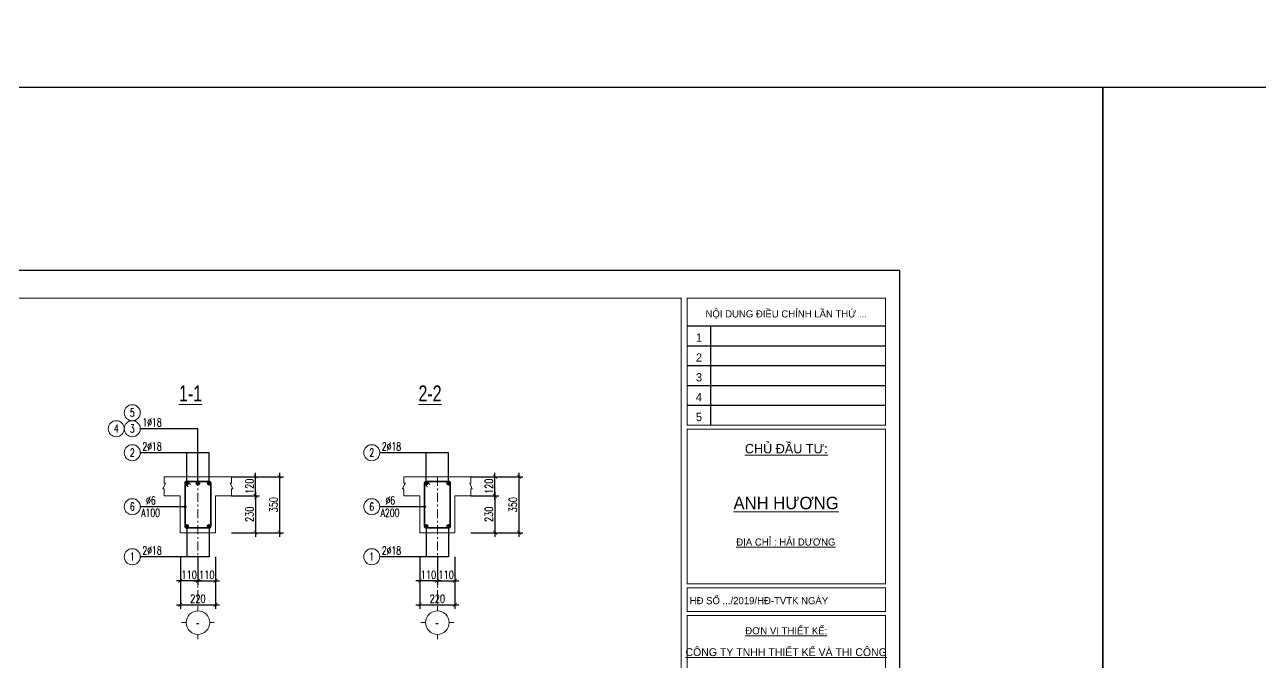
# Model space of a CAD drawing. Extents: x -1855204 to -1466800, y -1308584 to -996495.
# Drawn here: x -1825520 to -1794642, y -1206859 to -1190922 of the extents above; entities that cross this region are included whole.
import ezdxf
from ezdxf.enums import TextEntityAlignment as Align

# ---------------------------------------------------------------- set-up
doc = ezdxf.new("R2010")
doc.units = 0
doc.header["$LTSCALE"] = 150
doc.header["$PDMODE"] = 35
doc.linetypes.add('_Tim', pattern=[9, 5, -1.5, 1, -1.5])
doc.layers.get('Defpoints').update_dxf_attribs({"lineweight": 18})
for name, color, linetype, lineweight in [('05.Text', 253, 'Continuous', 18), ('11.Khung bo', 32, 'Continuous', 50), ('12.Khung', 36, 'Continuous', 25), ('KCVN-THAY', 7, 'Continuous', 25), ('LS-DIM', 251, 'Continuous', 13), ('LS-TEXT', 60, 'Continuous', 20), ('LS-THAY', 7, 'Continuous', 20), ('LS-THEP', 3, 'Continuous', 35), ('LS-TRUC', 108, '_Tim', 9)]:
    doc.layers.add(name, color=color, linetype=linetype, lineweight=lineweight)
doc.layers.add('DIM', color=1, linetype='Continuous')
doc.styles.add('AVANT', font='')
doc.styles.add('KCVN-LEADER', font='vnromadi.shx', dxfattribs={"width": 0.7, "height": 4})
doc.styles.add('LS.TEXT', font='vnromadi.shx', dxfattribs={"width": 0.7, "height": 4})
doc.styles.add('romans.shx', font='romans.shx', dxfattribs={"width": 0.75, "bigfont": 'vns.shx'})
doc.styles.add('VnAvantH', font='')
doc.styles.add('vnsimpli', font='vnsimli.shx', dxfattribs={"width": 0.75})
doc.styles.get('AVANT').set_extended_font_data('.VnAvant')
doc.styles.get('VnAvantH').set_extended_font_data('.VnAvantH')
doc.dimstyles.new('D25', dxfattribs={"dimscale": 0, "dimtxt": 200, "dimasz": 100, "dimexe": 100, "dimexo": 0, "dimgap": 50, "dimtad": 1, "dimdec": 0, "dimlfac": 0.25, "dimdsep": 46, "dimtxsty": 'vnsimpli', "dimblk1": 'ARCHTICK', "dimblk2": 'ARCHTICK', "dimsah": 1, "dimcen": 0, "dimdle": 100, "dimclrd": 256, "dimclre": 256, "dimclrt": 60, "dimadec": 0, "dimazin": 0, "dimtfac": 0.004, "dimtdec": 0, "dimtix": 1, "dimtmove": 2, "dimatfit": 3, "dimldrblk": 'ARCHTICK', "dimfxl": 1, "dimtolj": 1, "dimarcsym": 0})
doc.dimstyles.new('LS.GHI CHU', dxfattribs={"dimtxt": 200, "dimasz": 120, "dimexe": 120, "dimexo": 120, "dimgap": 80, "dimtad": 1, "dimdec": 0, "dimzin": 0, "dimdsep": 46, "dimtxsty": 'romans.shx', "dimblk": 'ARCHTICK', "dimcen": 0.09, "dimdle": 120, "dimclrd": 256, "dimclre": 8, "dimclrt": 7, "dimadec": 0, "dimazin": 0, "dimtfac": 1, "dimtdec": 0, "dimtofl": 0, "dimtmove": 0, "dimatfit": 3, "dimldrblk": 'ARCHTICK', "dimfxl": 1, "dimtolj": 1, "dimtzin": 0, "dimarcsym": 0})

# ---------------------------------------------------------------- blocks, each defined once
blk = doc.blocks.new('*U4')
at = {"layer": 'KCVN-THAY', "color": 140}
blk.add_lwpolyline([(214871.76, 86966.68), (215381.8, 86966.68), (215381.8, 86579.68), (214871.76, 86579.68)], close=True, dxfattribs=at)
blk = doc.blocks.new('100')
at = {"layer": '11.Khung bo', "const_width": 26.7}
for points in [[(1860913, -945240), (1860913, -916940), (1896063, -916940), (1896063, -945240)], [(1896213, -920140), (1896213, -916940), (1901213, -916940), (1901213, -920140)], [(1896213, -924140), (1901213, -924140), (1901213, -920240), (1896213, -920240)], [(1896213, -924840), (1901213, -924840), (1901213, -924240), (1896213, -924240)], [(1896213, -930771), (1901213, -930771), (1901213, -924940), (1896213, -924940)]]:
    blk.add_lwpolyline(points, close=True, dxfattribs=at)
at = {"layer": '12.Khung'}
for p, q in [((1896213, -917640), (1901213, -917640)), ((1896813, -920140), (1896813, -917640)), ((1896213, -918140), (1901213, -918140)), ((1896213, -918640), (1901213, -918640)), ((1896213, -919140), (1901213, -919140)), ((1896213, -919640), (1901213, -919640))]:
    blk.add_line(p, q, dxfattribs=at)
at = {"layer": '12.Khung', "color": 1}
blk.add_lwpolyline([(1901579, -945940), (1901579, -916240), (1859580, -916240), (1859580, -945940)], close=True, dxfattribs=at)
at = {"layer": '05.Text', "style": 'VnAvantH'}
for s, p in [('Néi dung ®iÒu chØnh lÇn thø ...', (1898713, -917329)), ('H§ sè .../2019/H§-TVTK ngµy ', (1898057, -924540))]:
    blk.add_text(s, height=180, dxfattribs=at).set_placement(p, align=Align.MIDDLE)
at = {"layer": '05.Text'}
for s, height, style, p in [('1', 210, 'AVANT', (1896513, -918040)), ('2', 210, 'AVANT', (1896513, -918540)), ('3', 210, 'AVANT', (1896513, -919040)), ('4', 210, 'AVANT', (1896513, -919540)), ('5', 210, 'AVANT', (1896513, -920040)), ('%%uChñ ®Çu t\xad:', 237.6, 'VnAvantH', (1898716, -920853)), ('%%Uanh H¦¥NG', 313.63, 'VnAvantH', (1898709, -922261)), ('%%U®Þa chØ : H¶I D¦¥NG', 180, 'VnAvantH', (1898703, -923178)), ('%%U®¬n vÞ thiÕt kÕ:', 180, 'VnAvantH', (1898713, -925416)), ('%%Uc«ng ty tnhh thiÕt kÕ vµ thi c«ng', 198, 'VnAvantH', (1898711, -925964))]:
    blk.add_text(s, height=height, dxfattribs=dict(at, style=style)).set_placement(p, align=Align.CENTER)
blk = doc.blocks.new('moc1')
at = {"layer": 'LS-THEP'}
for p, q in [((-25, 0), (-25, -10)), ((10, 25), (0, 25)), ((58, -22), (10, 25)), ((-25, -10), (22, -58))]:
    blk.add_line(p, q, dxfattribs=at)
blk.add_arc((0, 0), 25, 90, 180, dxfattribs=at)
blk = doc.blocks.new('_ArchTick')
at = {"layer": 'DIM', "color": 0, "const_width": 0.15}
blk.add_lwpolyline([(-0.5, -0.5), (0.5, 0.5)], dxfattribs=at)
blk = doc.blocks.new('cotthep')
at = {"layer": 'LS-THAY'}
blk.add_circle((-250, 0), 250, dxfattribs=at)
at = {"layer": 'LS-TEXT', "style": 'vnsimpli', "width": 0.75}
for tag, p in [('10', (-250, -123)), ('24`25', (446, 69)), ('A200', (440, -316))]:
    blk.add_attdef(tag, text='', height=250, dxfattribs=at).set_placement(p, align=Align.CENTER)
blk = doc.blocks.new('*D1883')
at = {"layer": 'Defpoints', "color": 0, "transparency": 16777216}
for p in [(-1821631, -1204220), (-1820751, -1204220), (-1820751, -1205420)]:
    blk.add_point(p, dxfattribs=at)
at = {"layer": 'LS-DIM', "lineweight": -2, "transparency": 16777216}
for p, q in [((-1821631, -1204220), (-1821631, -1205520)), ((-1820751, -1204220), (-1820751, -1205520)), ((-1821731, -1205420), (-1820651, -1205420))]:
    blk.add_line(p, q, dxfattribs=at)
at = {"layer": 'LS-DIM', "lineweight": -2, "transparency": 16777216, "xscale": 100, "yscale": 100, "zscale": 100, "rotation": 180}
blk.add_blockref('_ArchTick', (-1821631, -1205420), dxfattribs=at)
at = {"layer": 'LS-DIM', "lineweight": -2, "transparency": 16777216, "xscale": 100, "yscale": 100, "zscale": 100}
blk.add_blockref('_ArchTick', (-1820751, -1205420), dxfattribs=at)
at = {"layer": 'LS-DIM', "color": 60, "transparency": 16777216, "insert": (-1821191, -1205270), "char_height": 200, "attachment_point": 5, "style": 'vnsimpli'}
blk.add_mtext('\\A1;220', dxfattribs=at)
blk = doc.blocks.new('*D1884')
at = {"layer": 'Defpoints', "color": 0, "transparency": 16777216}
for p in [(-1820351, -1202700), (-1820351, -1203620), (-1819751, -1203620)]:
    blk.add_point(p, dxfattribs=at)
at = {"layer": 'LS-DIM', "lineweight": -2, "transparency": 16777216}
for p, q in [((-1819751, -1202600), (-1819751, -1203720)), ((-1820351, -1202700), (-1819651, -1202700)), ((-1820351, -1203620), (-1819651, -1203620))]:
    blk.add_line(p, q, dxfattribs=at)
at = {"layer": 'LS-DIM', "lineweight": -2, "transparency": 16777216, "xscale": 100, "yscale": 100, "zscale": 100}
for p, rotation in [((-1819751, -1202700), 90), ((-1819751, -1203620), 270)]:
    blk.add_blockref('_ArchTick', p, dxfattribs=dict(at, rotation=rotation))
at = {"layer": 'LS-DIM', "color": 60, "transparency": 16777216, "insert": (-1819901, -1203160), "char_height": 200, "attachment_point": 5, "rotation": 90, "style": 'vnsimpli'}
blk.add_mtext('\\A1;230', dxfattribs=at)
blk = doc.blocks.new('A$C0F04115F')
at = {"layer": 'LS-THAY'}
for p, q in [((-380, 380), (-380, 530)), ((-760, 0), (-910, 0)), ((0, 0), (150, 0)), ((-380, -380), (-380, -530))]:
    blk.add_line(p, q, dxfattribs=at)
blk.add_circle((-380, 0), 380, dxfattribs=at)
blk = doc.blocks.new('*D1885')
at = {"layer": 'Defpoints', "color": 0, "transparency": 16777216}
for p in [(-1821191, -1204220), (-1820751, -1204220), (-1820751, -1204820)]:
    blk.add_point(p, dxfattribs=at)
at = {"layer": 'LS-DIM', "lineweight": -2, "transparency": 16777216}
for p, q in [((-1821191, -1204220), (-1821191, -1204920)), ((-1820751, -1204220), (-1820751, -1204920)), ((-1821291, -1204820), (-1820651, -1204820))]:
    blk.add_line(p, q, dxfattribs=at)
at = {"layer": 'LS-DIM', "lineweight": -2, "transparency": 16777216, "xscale": 100, "yscale": 100, "zscale": 100, "rotation": 180}
blk.add_blockref('_ArchTick', (-1821191, -1204820), dxfattribs=at)
at = {"layer": 'LS-DIM', "lineweight": -2, "transparency": 16777216, "xscale": 100, "yscale": 100, "zscale": 100}
blk.add_blockref('_ArchTick', (-1820751, -1204820), dxfattribs=at)
at = {"layer": 'LS-DIM', "color": 60, "transparency": 16777216, "insert": (-1820971, -1204670), "char_height": 200, "attachment_point": 5, "style": 'vnsimpli'}
blk.add_mtext('\\A1;110', dxfattribs=at)
blk = doc.blocks.new('*D1886')
at = {"layer": 'Defpoints', "color": 0, "transparency": 16777216}
for p in [(-1821631, -1204220), (-1821191, -1204220), (-1821631, -1204820)]:
    blk.add_point(p, dxfattribs=at)
at = {"layer": 'LS-DIM', "lineweight": -2, "transparency": 16777216}
for p, q in [((-1821631, -1204220), (-1821631, -1204920)), ((-1821191, -1204220), (-1821191, -1204920)), ((-1821091, -1204820), (-1821731, -1204820))]:
    blk.add_line(p, q, dxfattribs=at)
at = {"layer": 'LS-DIM', "lineweight": -2, "transparency": 16777216, "xscale": 100, "yscale": 100, "zscale": 100, "rotation": 180}
blk.add_blockref('_ArchTick', (-1821631, -1204820), dxfattribs=at)
at = {"layer": 'LS-DIM', "lineweight": -2, "transparency": 16777216, "xscale": 100, "yscale": 100, "zscale": 100}
blk.add_blockref('_ArchTick', (-1821191, -1204820), dxfattribs=at)
at = {"layer": 'LS-DIM', "color": 60, "transparency": 16777216, "insert": (-1821411, -1204670), "char_height": 200, "attachment_point": 5, "style": 'vnsimpli'}
blk.add_mtext('\\A1;110', dxfattribs=at)
blk = doc.blocks.new('*D1854')
at = {"layer": 'Defpoints', "color": 0, "transparency": 16777216}
for p in [(-1820351, -1202220), (-1819751, -1202220), (-1820351, -1202700)]:
    blk.add_point(p, dxfattribs=at)
at = {"layer": 'LS-DIM', "lineweight": -2, "transparency": 16777216}
for p, q in [((-1820351, -1202220), (-1819651, -1202220)), ((-1819751, -1202800), (-1819751, -1202120)), ((-1820351, -1202700), (-1819651, -1202700))]:
    blk.add_line(p, q, dxfattribs=at)
at = {"layer": 'LS-DIM', "lineweight": -2, "transparency": 16777216, "xscale": 100, "yscale": 100, "zscale": 100}
for p, rotation in [((-1819751, -1202220), 90), ((-1819751, -1202700), 270)]:
    blk.add_blockref('_ArchTick', p, dxfattribs=dict(at, rotation=rotation))
at = {"layer": 'LS-DIM', "color": 60, "transparency": 16777216, "insert": (-1819901, -1202460), "char_height": 200, "attachment_point": 5, "rotation": 90, "style": 'vnsimpli'}
blk.add_mtext('\\A1;120', dxfattribs=at)
blk = doc.blocks.new('*D1855')
at = {"layer": 'Defpoints', "color": 0, "transparency": 16777216}
for p in [(-1820351, -1202220), (-1820351, -1203620), (-1819151, -1203620)]:
    blk.add_point(p, dxfattribs=at)
at = {"layer": 'LS-DIM', "lineweight": -2, "transparency": 16777216}
for p, q in [((-1820351, -1202220), (-1819051, -1202220)), ((-1819151, -1202120), (-1819151, -1203720)), ((-1820351, -1203620), (-1819051, -1203620))]:
    blk.add_line(p, q, dxfattribs=at)
at = {"layer": 'LS-DIM', "lineweight": -2, "transparency": 16777216, "xscale": 100, "yscale": 100, "zscale": 100}
for p, rotation in [((-1819151, -1202220), 90), ((-1819151, -1203620), 270)]:
    blk.add_blockref('_ArchTick', p, dxfattribs=dict(at, rotation=rotation))
at = {"layer": 'LS-DIM', "color": 60, "transparency": 16777216, "insert": (-1819301, -1202920), "char_height": 200, "attachment_point": 5, "rotation": 90, "style": 'vnsimpli'}
blk.add_mtext('\\A1;350', dxfattribs=at)
blk = doc.blocks.new('*D1856')
at = {"layer": 'Defpoints', "color": 0, "transparency": 16777216}
for p in [(-1815648, -1204220), (-1814768, -1204220), (-1814768, -1205420)]:
    blk.add_point(p, dxfattribs=at)
at = {"layer": 'LS-DIM', "lineweight": -2, "transparency": 16777216}
for p, q in [((-1815648, -1204220), (-1815648, -1205520)), ((-1814768, -1204220), (-1814768, -1205520)), ((-1815748, -1205420), (-1814668, -1205420))]:
    blk.add_line(p, q, dxfattribs=at)
at = {"layer": 'LS-DIM', "lineweight": -2, "transparency": 16777216, "xscale": 100, "yscale": 100, "zscale": 100, "rotation": 180}
blk.add_blockref('_ArchTick', (-1815648, -1205420), dxfattribs=at)
at = {"layer": 'LS-DIM', "lineweight": -2, "transparency": 16777216, "xscale": 100, "yscale": 100, "zscale": 100}
blk.add_blockref('_ArchTick', (-1814768, -1205420), dxfattribs=at)
at = {"layer": 'LS-DIM', "color": 60, "transparency": 16777216, "insert": (-1815208, -1205270), "char_height": 200, "attachment_point": 5, "style": 'vnsimpli'}
blk.add_mtext('\\A1;220', dxfattribs=at)
blk = doc.blocks.new('*D1857')
at = {"layer": 'Defpoints', "color": 0, "transparency": 16777216}
for p in [(-1814368, -1202700), (-1814368, -1203620), (-1813768, -1203620)]:
    blk.add_point(p, dxfattribs=at)
at = {"layer": 'LS-DIM', "lineweight": -2, "transparency": 16777216}
for p, q in [((-1813768, -1202600), (-1813768, -1203720)), ((-1814368, -1202700), (-1813668, -1202700)), ((-1814368, -1203620), (-1813668, -1203620))]:
    blk.add_line(p, q, dxfattribs=at)
at = {"layer": 'LS-DIM', "lineweight": -2, "transparency": 16777216, "xscale": 100, "yscale": 100, "zscale": 100}
for p, rotation in [((-1813768, -1202700), 90), ((-1813768, -1203620), 270)]:
    blk.add_blockref('_ArchTick', p, dxfattribs=dict(at, rotation=rotation))
at = {"layer": 'LS-DIM', "color": 60, "transparency": 16777216, "insert": (-1813918, -1203160), "char_height": 200, "attachment_point": 5, "rotation": 90, "style": 'vnsimpli'}
blk.add_mtext('\\A1;230', dxfattribs=at)
blk = doc.blocks.new('*D1858')
at = {"layer": 'Defpoints', "color": 0, "transparency": 16777216}
for p in [(-1815208, -1204220), (-1814768, -1204220), (-1814768, -1204820)]:
    blk.add_point(p, dxfattribs=at)
at = {"layer": 'LS-DIM', "lineweight": -2, "transparency": 16777216}
for p, q in [((-1815208, -1204220), (-1815208, -1204920)), ((-1814768, -1204220), (-1814768, -1204920)), ((-1815308, -1204820), (-1814668, -1204820))]:
    blk.add_line(p, q, dxfattribs=at)
at = {"layer": 'LS-DIM', "lineweight": -2, "transparency": 16777216, "xscale": 100, "yscale": 100, "zscale": 100, "rotation": 180}
blk.add_blockref('_ArchTick', (-1815208, -1204820), dxfattribs=at)
at = {"layer": 'LS-DIM', "lineweight": -2, "transparency": 16777216, "xscale": 100, "yscale": 100, "zscale": 100}
blk.add_blockref('_ArchTick', (-1814768, -1204820), dxfattribs=at)
at = {"layer": 'LS-DIM', "color": 60, "transparency": 16777216, "insert": (-1814988, -1204670), "char_height": 200, "attachment_point": 5, "style": 'vnsimpli'}
blk.add_mtext('\\A1;110', dxfattribs=at)
blk = doc.blocks.new('*D1859')
at = {"layer": 'Defpoints', "color": 0, "transparency": 16777216}
for p in [(-1815648, -1204220), (-1815208, -1204220), (-1815648, -1204820)]:
    blk.add_point(p, dxfattribs=at)
at = {"layer": 'LS-DIM', "lineweight": -2, "transparency": 16777216}
for p, q in [((-1815648, -1204220), (-1815648, -1204920)), ((-1815208, -1204220), (-1815208, -1204920)), ((-1815108, -1204820), (-1815748, -1204820))]:
    blk.add_line(p, q, dxfattribs=at)
at = {"layer": 'LS-DIM', "lineweight": -2, "transparency": 16777216, "xscale": 100, "yscale": 100, "zscale": 100, "rotation": 180}
blk.add_blockref('_ArchTick', (-1815648, -1204820), dxfattribs=at)
at = {"layer": 'LS-DIM', "lineweight": -2, "transparency": 16777216, "xscale": 100, "yscale": 100, "zscale": 100}
blk.add_blockref('_ArchTick', (-1815208, -1204820), dxfattribs=at)
at = {"layer": 'LS-DIM', "color": 60, "transparency": 16777216, "insert": (-1815428, -1204670), "char_height": 200, "attachment_point": 5, "style": 'vnsimpli'}
blk.add_mtext('\\A1;110', dxfattribs=at)
blk = doc.blocks.new('*D1860')
at = {"layer": 'Defpoints', "color": 0, "transparency": 16777216}
for p in [(-1814368, -1202220), (-1813768, -1202220), (-1814368, -1202700)]:
    blk.add_point(p, dxfattribs=at)
at = {"layer": 'LS-DIM', "lineweight": -2, "transparency": 16777216}
for p, q in [((-1814368, -1202220), (-1813668, -1202220)), ((-1813768, -1202800), (-1813768, -1202120)), ((-1814368, -1202700), (-1813668, -1202700))]:
    blk.add_line(p, q, dxfattribs=at)
at = {"layer": 'LS-DIM', "lineweight": -2, "transparency": 16777216, "xscale": 100, "yscale": 100, "zscale": 100}
for p, rotation in [((-1813768, -1202220), 90), ((-1813768, -1202700), 270)]:
    blk.add_blockref('_ArchTick', p, dxfattribs=dict(at, rotation=rotation))
at = {"layer": 'LS-DIM', "color": 60, "transparency": 16777216, "insert": (-1813918, -1202460), "char_height": 200, "attachment_point": 5, "rotation": 90, "style": 'vnsimpli'}
blk.add_mtext('\\A1;120', dxfattribs=at)
blk = doc.blocks.new('*D1861')
at = {"layer": 'Defpoints', "color": 0, "transparency": 16777216}
for p in [(-1814368, -1202220), (-1814368, -1203620), (-1813168, -1203620)]:
    blk.add_point(p, dxfattribs=at)
at = {"layer": 'LS-DIM', "lineweight": -2, "transparency": 16777216}
for p, q in [((-1814368, -1202220), (-1813068, -1202220)), ((-1813168, -1202120), (-1813168, -1203720)), ((-1814368, -1203620), (-1813068, -1203620))]:
    blk.add_line(p, q, dxfattribs=at)
at = {"layer": 'LS-DIM', "lineweight": -2, "transparency": 16777216, "xscale": 100, "yscale": 100, "zscale": 100}
for p, rotation in [((-1813168, -1202220), 90), ((-1813168, -1203620), 270)]:
    blk.add_blockref('_ArchTick', p, dxfattribs=dict(at, rotation=rotation))
at = {"layer": 'LS-DIM', "color": 60, "transparency": 16777216, "insert": (-1813318, -1202920), "char_height": 200, "attachment_point": 5, "rotation": 90, "style": 'vnsimpli'}
blk.add_mtext('\\A1;350', dxfattribs=at)

msp = doc.modelspace()

# ---------------------------------------------------------------- linework, layer by layer
at = {"layer": 'LS-DIM', "ltscale": 120}
for points in [[(-1822031.5, -1202219.8), (-1822031.5, -1202385.5), (-1822000, -1202385.5), (-1822066.1, -1202525), (-1822031.5, -1202525), (-1822031.5, -1202699.8)], [(-1820352.5, -1202219.8), (-1820352.5, -1202385.5), (-1820383.9, -1202385.5), (-1820317.9, -1202525), (-1820352.5, -1202525), (-1820352.5, -1202699.8)], [(-1816047.6, -1202219.8), (-1816047.6, -1202385.5), (-1816016.2, -1202385.5), (-1816082.2, -1202525), (-1816047.6, -1202525), (-1816047.6, -1202699.8)], [(-1814368.6, -1202219.8), (-1814368.6, -1202385.5), (-1814400.1, -1202385.5), (-1814334, -1202525), (-1814368.6, -1202525), (-1814368.6, -1202699.8)]]:
    msp.add_lwpolyline(points, dxfattribs=at)
at = {"layer": 'LS-THAY'}
for p, q in [((-1821631.5, -1202219.8), (-1822031.5, -1202219.8)), ((-1820751.5, -1202219.8), (-1821631.5, -1202219.8)), ((-1820751.5, -1202219.8), (-1820352.5, -1202219.8)), ((-1815647.6, -1202219.8), (-1816047.6, -1202219.8)), ((-1814767.6, -1202219.8), (-1815647.6, -1202219.8)), ((-1814767.6, -1202219.8), (-1814368.6, -1202219.8)), ((-1821631.5, -1202699.8), (-1822031.5, -1202699.8)), ((-1821631.5, -1202699.8), (-1821631.5, -1203619.8)), ((-1820751.5, -1203619.8), (-1820751.5, -1202699.8)), ((-1820751.5, -1202699.8), (-1820352.5, -1202699.8)), ((-1815647.6, -1202699.8), (-1816047.6, -1202699.8)), ((-1815647.6, -1202699.8), (-1815647.6, -1203619.8)), ((-1814767.6, -1203619.8), (-1814767.6, -1202699.8)), ((-1814767.6, -1202699.8), (-1814368.6, -1202699.8)), ((-1821631.5, -1203619.8), (-1820751.5, -1203619.8)), ((-1815647.6, -1203619.8), (-1814767.6, -1203619.8))]:
    msp.add_line(p, q, dxfattribs=at)
at = {"layer": 'LS-THAY', "color": 140}
for points in [[(-1855203.4, -1153782.6), (-1466800.3, -1153782.1), (-1466800.3, -1192482.8), (-1855203.4, -1192482.8)], [(-1855203.4, -1192482.8), (-1466800.4, -1192482.3), (-1466800.4, -1231183.1), (-1855203.4, -1231183.1)]]:
    msp.add_lwpolyline(points, close=True, dxfattribs=at)
at = {"layer": 'LS-THEP'}
for points in [[(-1821471.5, -1202339.8), (-1820911.5, -1202339.8, -0.4142136), (-1820871.5, -1202379.8), (-1820871.5, -1203459.8, -0.4142136), (-1820911.5, -1203499.8), (-1821471.5, -1203499.8, -0.4142136), (-1821511.5, -1203459.8), (-1821511.5, -1202379.8, -0.4142136)], [(-1815487.6, -1202339.8), (-1814927.6, -1202339.8, -0.4142136), (-1814887.6, -1202379.8), (-1814887.6, -1203459.8, -0.4142136), (-1814927.6, -1203499.8), (-1815487.6, -1203499.8, -0.4142136), (-1815527.6, -1203459.8), (-1815527.6, -1202379.8, -0.4142136)]]:
    msp.add_lwpolyline(points, format="xyb", close=True, dxfattribs=at)
for centre in [(-1821471.5, -1202379.8), (-1821191.5, -1202379.8), (-1820911.5, -1202379.8), (-1815487.6, -1202379.8), (-1814927.6, -1202379.8), (-1821471.5, -1203459.8), (-1820911.5, -1203459.8), (-1815487.6, -1203459.8), (-1814927.6, -1203459.8)]:
    msp.add_circle(centre, 40, dxfattribs=at)
at = {"layer": 'LS-TRUC', "ltscale": 0.3}
for p, q in [((-1821191.5, -1202219.8), (-1821191.5, -1205515.5)), ((-1815207.6, -1202219.8), (-1815207.6, -1205515.5))]:
    msp.add_line(p, q, dxfattribs=at)

# ---------------------------------------------------------------- block references
at = {"layer": '05.Text', "xscale": 0.991454545641318, "yscale": 0.991454545641318, "zscale": 0.9914545456793755}
msp.add_blockref('100', (-3688976.4, -288652.9), dxfattribs=at)
at = {"layer": 'Defpoints', "xscale": 100, "yscale": 100, "zscale": 100}
for p in [(-23336755.1, -9889150.6), (-23285750.8, -9889150.6)]:
    msp.add_blockref('*U4', p, dxfattribs=at)
at = {"layer": 'LS-DIM'}
ref = msp.add_blockref('cotthep', (-1822631.5, -1200619.8), dxfattribs=dict(at, xscale=0.8000000000465661, yscale=0.7999999998137355, zscale=0.8))
ref.add_attrib('10', '5', dxfattribs={"layer": 'LS-TEXT', "height": 200, "style": 'vnsimpli', "width": 0.7}).set_placement((-1822831.5, -1200718.4), align=Align.CENTER)
ref = msp.add_blockref('cotthep', (-1823031.5, -1201019.8), dxfattribs=dict(at, xscale=0.8000000000465661, yscale=0.7999999998137355, zscale=0.8))
ref.add_attrib('10', '4', dxfattribs={"layer": 'LS-TEXT', "height": 200, "style": 'vnsimpli', "width": 0.7}).set_placement((-1823231.5, -1201118.4), align=Align.CENTER)
ref = msp.add_blockref('cotthep', (-1822631.5, -1201019.8), dxfattribs=dict(at, xscale=0.8000000000465661, yscale=0.7999999998137355, zscale=0.8))
ref.add_attrib('10', '3', dxfattribs={"layer": 'LS-TEXT', "height": 200, "style": 'vnsimpli', "width": 0.7}).set_placement((-1822831.5, -1201118.4), align=Align.CENTER)
ref.add_attrib('24`25', '1`18', dxfattribs={"layer": 'LS-TEXT', "height": 200, "style": 'vnsimpli', "width": 0.7}).set_placement((-1822338.5, -1200964.3), align=Align.CENTER)
ref = msp.add_blockref('cotthep', (-1822631.5, -1201619.8), dxfattribs=dict(at, xscale=0.8000000000465661, yscale=0.7999999998137355, zscale=0.8))
ref.add_attrib('10', '2', dxfattribs={"layer": 'LS-TEXT', "height": 200, "style": 'vnsimpli', "width": 0.7}).set_placement((-1822831.5, -1201718.4), align=Align.CENTER)
ref.add_attrib('24`25', '2`18', dxfattribs={"layer": 'LS-TEXT', "height": 200, "style": 'vnsimpli', "width": 0.7}).set_placement((-1822338.5, -1201564.4), align=Align.CENTER)
ref = msp.add_blockref('cotthep', (-1816647.6, -1201619.8), dxfattribs=dict(at, xscale=0.8000000000465661, yscale=0.7999999998137355, zscale=0.8))
ref.add_attrib('10', '2', dxfattribs={"layer": 'LS-TEXT', "height": 200, "style": 'vnsimpli', "width": 0.7}).set_placement((-1816847.6, -1201718.4), align=Align.CENTER)
ref.add_attrib('24`25', '2`18', dxfattribs={"layer": 'LS-TEXT', "height": 200, "style": 'vnsimpli', "width": 0.7}).set_placement((-1816354.6, -1201564.4), align=Align.CENTER)
at = {"layer": 'LS-DIM', "xscale": 1.599999999860302, "yscale": 1.599999999627471, "zscale": 1.6}
for p in [(-1821471.5, -1202379.8), (-1815487.6, -1202379.8)]:
    msp.add_blockref('moc1', p, dxfattribs=at)
at = {"layer": 'LS-DIM'}
ref = msp.add_blockref('cotthep', (-1822631.5, -1202969.8), dxfattribs=dict(at, xscale=0.8000000000465661, yscale=0.7999999998137355, zscale=0.8))
ref.add_attrib('10', '6', dxfattribs={"layer": 'LS-TEXT', "height": 200, "style": 'vnsimpli', "width": 0.7}).set_placement((-1822831.5, -1203068.4), align=Align.CENTER)
ref.add_attrib('24`25', '%%c6', dxfattribs={"layer": 'LS-TEXT', "height": 200, "style": 'vnsimpli', "width": 0.7}).set_placement((-1822368, -1202914.3), align=Align.CENTER)
ref.add_attrib('A200', 'A100', dxfattribs={"layer": 'LS-TEXT', "height": 200, "style": 'vnsimpli', "width": 0.7}).set_placement((-1822374.2, -1203222.3), align=Align.CENTER)
ref = msp.add_blockref('cotthep', (-1816647.6, -1202969.8), dxfattribs=dict(at, xscale=0.8000000000465661, yscale=0.7999999998137355, zscale=0.8))
ref.add_attrib('10', '6', dxfattribs={"layer": 'LS-TEXT', "height": 200, "style": 'vnsimpli', "width": 0.7}).set_placement((-1816847.6, -1203068.4), align=Align.CENTER)
ref.add_attrib('24`25', '%%c6', dxfattribs={"layer": 'LS-TEXT', "height": 200, "style": 'vnsimpli', "width": 0.7}).set_placement((-1816384.2, -1202914.3), align=Align.CENTER)
ref.add_attrib('A200', 'A200', dxfattribs={"layer": 'LS-TEXT', "height": 200, "style": 'vnsimpli', "width": 0.7}).set_placement((-1816390.3, -1203222.3), align=Align.CENTER)
ref = msp.add_blockref('cotthep', (-1822631.5, -1204219.8), dxfattribs=dict(at, xscale=0.8000000000465661, yscale=0.7999999998137355, zscale=0.8))
ref.add_attrib('10', '1', dxfattribs={"layer": 'LS-TEXT', "height": 200, "style": 'vnsimpli', "width": 0.7}).set_placement((-1822831.5, -1204318.4), align=Align.CENTER)
ref.add_attrib('24`25', '2`18', dxfattribs={"layer": 'LS-TEXT', "height": 200, "style": 'vnsimpli', "width": 0.7}).set_placement((-1822338.5, -1204164.4), align=Align.CENTER)
ref = msp.add_blockref('cotthep', (-1816647.6, -1204219.8), dxfattribs=dict(at, xscale=0.8000000000465661, yscale=0.7999999998137355, zscale=0.8))
ref.add_attrib('10', '1', dxfattribs={"layer": 'LS-TEXT', "height": 200, "style": 'vnsimpli', "width": 0.7}).set_placement((-1816847.6, -1204318.4), align=Align.CENTER)
ref.add_attrib('24`25', '2`18', dxfattribs={"layer": 'LS-TEXT', "height": 200, "style": 'vnsimpli', "width": 0.7}).set_placement((-1816354.6, -1204164.4), align=Align.CENTER)
at = {"layer": 'LS-THAY', "xscale": 0.7730448001530021, "yscale": 0.7730447999201715, "zscale": 0.7730448000000006}
for p in [(-1820897.6, -1205867.4), (-1814913.7, -1205867.4)]:
    msp.add_blockref('A$C0F04115F', p, dxfattribs=at)

# ---------------------------------------------------------------- texts
at = {"layer": 'LS-TEXT', "color": 60, "style": 'LS.TEXT', "width": 0.75}
for s, p in [('%%U1-1', (-1821665.1, -1200339.1)), ('%%U2-2', (-1815681.3, -1200339.1))]:
    msp.add_text(s, height=400, dxfattribs=at).set_placement(p)
at = {"layer": 'LS-TEXT', "style": 'KCVN-LEADER', "width": 0.7}
for p in [(-1821198.8, -1205858.3), (-1815215, -1205858.3)]:
    msp.add_text('-', height=300, dxfattribs=at).set_placement(p, align=Align.MIDDLE_CENTER)

# ---------------------------------------------------------------- dimensions: what is measured, and where the dimension line sits
at = {"layer": 'LS-DIM'}
for base, p1, p2, override, picture, middle in [((-1819751.5, -1202219.8), (-1820351.5, -1202699.8), (-1820351.5, -1202219.8), {"dimscale": 1}, '*D1854', (-1819901.5, -1202459.8)), ((-1819151.5, -1203619.8), (-1820351.5, -1202219.8), (-1820351.5, -1203619.8), {"dimscale": 1}, '*D1855', (-1819301.5, -1202919.8)), ((-1813767.6, -1202219.8), (-1814367.6, -1202699.8), (-1814367.6, -1202219.8), {"dimscale": 1}, '*D1860', (-1813917.6, -1202459.8)), ((-1813167.6, -1203619.8), (-1814367.6, -1202219.8), (-1814367.6, -1203619.8), {"dimscale": 1}, '*D1861', (-1813317.6, -1202919.8)), ((-1819751.5, -1203619.8), (-1820351.5, -1202699.8), (-1820351.5, -1203619.8), {"dimscale": 1, "dimtxsty": 'vnsimpli', "dimtmove": 1}, '*D1884', (-1819901.5, -1203159.8)), ((-1813767.6, -1203619.8), (-1814367.6, -1202699.8), (-1814367.6, -1203619.8), {"dimscale": 1, "dimtxsty": 'vnsimpli', "dimtmove": 1}, '*D1857', (-1813917.6, -1203159.8))]:
    dim = msp.add_linear_dim(base=base, p1=p1, p2=p2, angle=90, dimstyle='D25', override=override, dxfattribs=at)
    dim.commit()
    dim.dimension.update_dxf_attribs({"geometry": picture, "text_midpoint": middle})
for base, p1, p2, picture, middle in [((-1820751.5, -1205419.8), (-1821631.5, -1204219.8), (-1820751.5, -1204219.8), '*D1883', (-1821191.5, -1205269.8)), ((-1821631.5, -1204819.8), (-1821191.5, -1204219.8), (-1821631.5, -1204219.8), '*D1886', (-1821411.5, -1204669.8)), ((-1820751.5, -1204819.8), (-1821191.5, -1204219.8), (-1820751.5, -1204219.8), '*D1885', (-1820971.5, -1204669.8)), ((-1814767.6, -1205419.8), (-1815647.6, -1204219.8), (-1814767.6, -1204219.8), '*D1856', (-1815207.6, -1205269.8)), ((-1815647.6, -1204819.8), (-1815207.6, -1204219.8), (-1815647.6, -1204219.8), '*D1859', (-1815427.6, -1204669.8)), ((-1814767.6, -1204819.8), (-1815207.6, -1204219.8), (-1814767.6, -1204219.8), '*D1858', (-1814987.6, -1204669.8))]:
    dim = msp.add_linear_dim(base=base, p1=p1, p2=p2, dimstyle='D25', override={"dimscale": 1, "dimtxsty": 'vnsimpli', "dimtmove": 1}, dxfattribs=at)
    dim.commit()
    dim.dimension.update_dxf_attribs({"geometry": picture, "text_midpoint": middle})

# ---------------------------------------------------------------- leaders
for points in [[(-1821191.5, -1202379.8), (-1821191.5, -1201019.8), (-1822631.5, -1201019.8)], [(-1821471.5, -1202379.8), (-1821471.5, -1201619.8), (-1822631.5, -1201619.8)], [(-1820911.5, -1202379.8), (-1820911.5, -1201619.8), (-1822087.5, -1201619.8)], [(-1815487.6, -1202379.8), (-1815487.6, -1201619.8), (-1816647.6, -1201619.8)], [(-1814927.6, -1202379.8), (-1814927.6, -1201619.8), (-1816103.6, -1201619.8)], [(-1821511.5, -1202969.8), (-1822631.5, -1202969.8)], [(-1815527.6, -1202969.8), (-1816647.6, -1202969.8)], [(-1821471.5, -1203459.8), (-1821471.5, -1204219.8), (-1822631.5, -1204219.8)], [(-1820911.5, -1203459.8), (-1820911.5, -1204219.8), (-1822087.5, -1204219.8)], [(-1815487.6, -1203459.8), (-1815487.6, -1204219.8), (-1816647.6, -1204219.8)], [(-1814927.6, -1203459.8), (-1814927.6, -1204219.8), (-1816103.6, -1204219.8)]]:
    msp.add_leader(points, dimstyle='LS.GHI CHU', override={"dimscale": 50, "dimasz": 0.8, "dimtad": 0, "dimtxsty": 'vnsimpli', "dimldrblk": 'Origin'}, dxfattribs=at)

doc.saveas('drawing.dxf')
